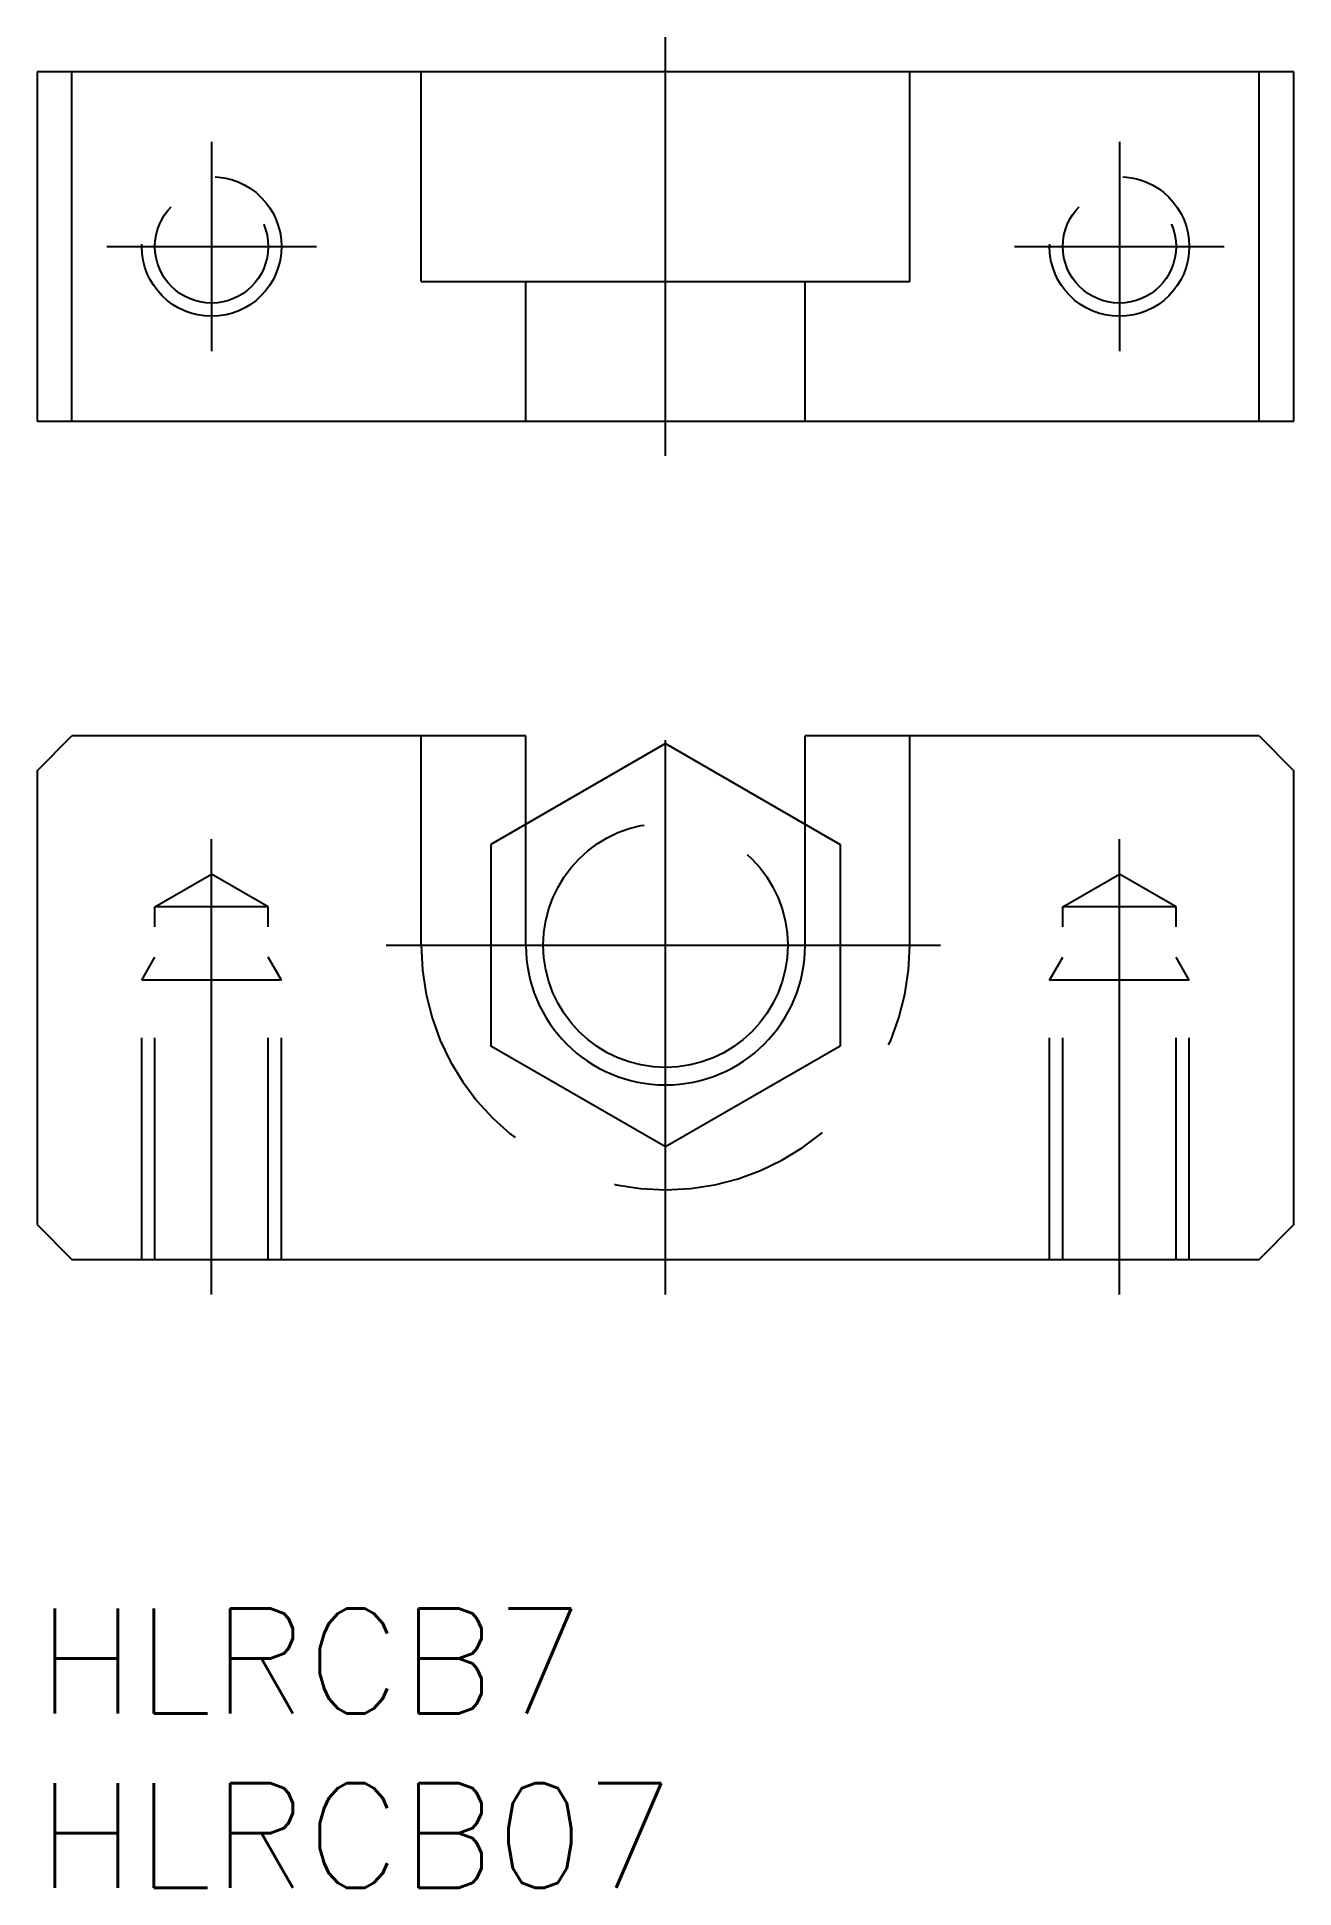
# Model space of a CAD drawing. Extents: x 0 to 36, y -8 to 45.
import ezdxf

# ---------------------------------------------------------------- set-up
doc = ezdxf.new("R2010")
doc.units = 0
doc.header["$LTSCALE"] = 0.5
for name, pattern in [('CENTER', [50.8, 31.75, -6.35, 6.35, -6.35]), ('DASHED', [19.05, 12.7, -6.35]), ('PHANTOM', [63.5, 31.75, -6.35, 6.35, -6.35, 6.35, -6.35])]:
    doc.linetypes.add(name, pattern=pattern)
for name, color, linetype in [('MSM_CENTER', 1, 'CENTER'), ('MSM_CONTINUOUS', 7, 'CONTINUOUS'), ('MSM_DASHED', 4, 'DASHED'), ('MSM_IMAGINARY', 6, 'PHANTOM'), ('MSM_PART_NUMBER', 7, 'CONTINUOUS')]:
    doc.layers.add(name, color=color, linetype=linetype)
doc.styles.get("Standard").update_dxf_attribs({"font": 'txt.shx', "height": 3, "bigfont": 'bigfont.shx'})

# ---------------------------------------------------------------- blocks, each defined once
blk = doc.blocks.new('*U2')
at = {"layer": 'MSM_PART_NUMBER'}
blk.add_text('HLRCB7', height=3, dxfattribs=at).set_placement((0, -3))
blk = doc.blocks.new('*U3')
at = {"layer": 'MSM_PART_NUMBER'}
blk.add_text('HLRCB07', height=3, dxfattribs=at).set_placement((0, -8))

msp = doc.modelspace()

# ---------------------------------------------------------------- linework, layer by layer
at = {"layer": 'MSM_CENTER'}
for p, q in [((18, 33.013), (18, 45.013)), ((5, 42.013), (5, 36.013)), ((31, 42.013), (31, 36.013)), ((2, 39.013), (8, 39.013)), ((28, 39.013), (34, 39.013)), ((18, 9), (18, 26)), ((5, 9), (5, 22.036)), ((31, 9), (31, 22.036)), ((10, 19), (26, 19))]:
    msp.add_line(p, q, dxfattribs=at)
at = {"layer": 'MSM_CONTINUOUS'}
for p, q in [((36, 44.013), (0, 44.013)), ((0, 44.013), (0, 34.013)), ((1, 34.013), (1, 44.013)), ((11, 38.013), (11, 44.013)), ((25, 38.013), (25, 44.013)), ((35, 34.013), (35, 44.013)), ((36, 34.013), (36, 44.013)), ((11, 38.013), (25, 38.013)), ((14, 34.013), (14, 38.013)), ((22, 34.013), (22, 38.013)), ((0, 34.013), (36, 34.013)), ((0, 24), (1, 25)), ((14, 25), (1, 25)), ((14, 19), (14, 25)), ((35, 25), (22, 25)), ((22, 19), (22, 25)), ((35, 25), (36, 24)), ((0, 24), (0, 11)), ((36, 11), (36, 24)), ((0, 11), (1, 10)), ((36, 11), (35, 10)), ((1, 10), (35, 10))]:
    msp.add_line(p, q, dxfattribs=at)
msp.add_arc((18, 19), 4, 180, 0, dxfattribs=at)
at = {"layer": 'MSM_DASHED'}
for p, q in [((11, 19), (11, 25)), ((25, 19), (25, 25)), ((3.379, 20.1), (5, 21.036)), ((6.621, 20.1), (5, 21.036)), ((29.379, 20.1), (31, 21.036)), ((32.621, 20.1), (31, 21.036)), ((6.621, 20.1), (3.379, 20.1)), ((3.379, 10), (3.379, 20.1)), ((6.621, 10), (6.621, 20.1)), ((32.621, 20.1), (29.379, 20.1)), ((29.379, 10), (29.379, 20.1)), ((32.621, 10), (32.621, 20.1)), ((3, 18), (3.379, 18.656)), ((7, 18), (6.621, 18.656)), ((29, 18), (29.379, 18.656)), ((33, 18), (32.621, 18.656)), ((7, 18), (3, 18)), ((3, 10), (3, 18)), ((7, 10), (7, 18)), ((33, 18), (29, 18)), ((29, 10), (29, 18)), ((33, 10), (33, 18))]:
    msp.add_line(p, q, dxfattribs=at)
for centre, radius in [((5, 39.013), 2), ((31, 39.013), 2), ((5, 39.013), 1.621), ((31, 39.013), 1.621)]:
    msp.add_circle(centre, radius, dxfattribs=at)
msp.add_arc((18, 19), 7, 180, 0, dxfattribs=at)
at = {"layer": 'MSM_IMAGINARY'}
for p, q in [((18, 24.774), (13, 21.887)), ((18, 24.774), (23, 21.887)), ((13, 21.887), (13, 16.113)), ((23, 21.887), (23, 16.113)), ((18, 13.226), (13, 16.113)), ((23, 16.113), (18, 13.226))]:
    msp.add_line(p, q, dxfattribs=at)
msp.add_circle((18, 19), 3.5, dxfattribs=at)

# ---------------------------------------------------------------- block references
at = {"layer": 'MSM_CONTINUOUS'}
for name in ['*U2', '*U3']:
    msp.add_blockref(name, (0, 0), dxfattribs=at)

doc.saveas('drawing.dxf')
